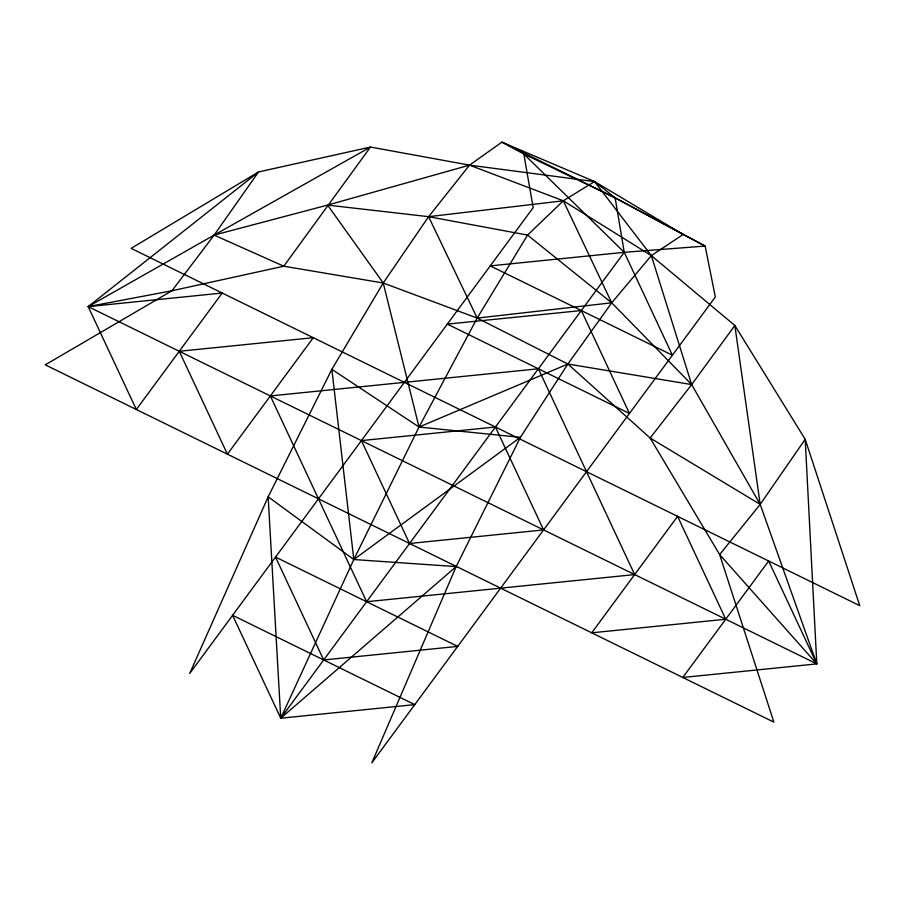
<?xml version="1.0" encoding="UTF-8"?>
<svg xmlns="http://www.w3.org/2000/svg" width="905" height="905" viewBox="0 0 905 905"><rect width="100%" height="100%" fill="white"/><g stroke="black" fill="none" stroke-linecap="round" stroke-linejoin="round"><path stroke-width="1.36" d="M456.165 566.598L371.819 762.858L715.335 296.976L705.142 246.07L615.14 197.833L501.902 142.142L469.537 165.14L428.597 216.68L383.234 283.005L331.864 369.331L268.151 496.822L189.665 673.546L533.181 207.652L523.814 154.008L501.902 142.142L594.551 181.566L683.162 234.452L705.142 246.07L624.258 252.314L490.239 265.889L672.404 355.213L624.258 252.314L615.14 197.833L594.551 181.566L469.537 165.14L370.484 147.062L258.536 171.95L131.135 248.377L859.75 605.671L805.19 439.276L734.849 325.495L651.34 255.617L563.306 200.797L469.537 165.14L327.599 205.096L214.123 235.096L88.192 306.614L136.327 409.513L222.211 293.039L88.192 306.614L258.536 171.95L214.123 235.096L171.95 290.765L45.25 364.851L773.866 722.133L719.656 554.595L650.152 438.02L567.876 364.036L477.184 318.085L383.234 283.005L283.797 266.206L214.123 235.096L370.484 147.062L283.797 266.206L171.95 290.765L88.192 306.614L816.808 663.897L805.19 439.276L760.189 504.379L719.656 554.595L816.808 663.897L682.789 677.472L768.673 561.01L816.808 663.897L760.189 504.379L691.658 384.568L651.34 255.617L594.551 181.566L563.306 200.797L527.558 235.085L477.184 318.085L419.026 427.047L353.81 559.528L280.742 718.208L414.762 704.622L232.596 615.309L280.742 718.208L456.165 566.598L520.42 437.33L567.876 364.036L611.712 302.813L651.34 255.617L683.162 234.452L615.14 197.833L523.814 154.008L624.258 252.314L280.742 718.208L268.151 496.822L353.81 559.528L456.165 566.598M734.849 325.495L691.658 384.568L650.152 438.02L760.189 504.379L734.849 325.495M313.288 337.701L227.404 454.174L179.269 351.276L313.288 337.701M677.596 516.348L591.712 632.821L725.731 619.246L677.596 516.348M520.42 437.33L353.81 559.528L331.864 369.331L419.026 427.047L520.42 437.33M567.876 364.036L419.026 427.047L383.234 283.005L327.599 205.096L428.597 216.68L527.558 235.085L611.712 302.813L691.658 384.568L567.876 364.036M563.306 200.797L428.597 216.68L477.184 318.085L611.712 302.813L563.306 200.797M581.327 310.551L447.308 324.126L629.461 413.449L581.327 310.551M538.385 368.788L270.346 395.938L366.615 601.735L634.654 574.585L538.385 368.788M495.442 427.024L361.423 440.599L409.558 543.498L543.577 529.923L495.442 427.024M457.692 646.396L323.673 659.971L275.539 557.073L457.692 646.396"/></g></svg>
